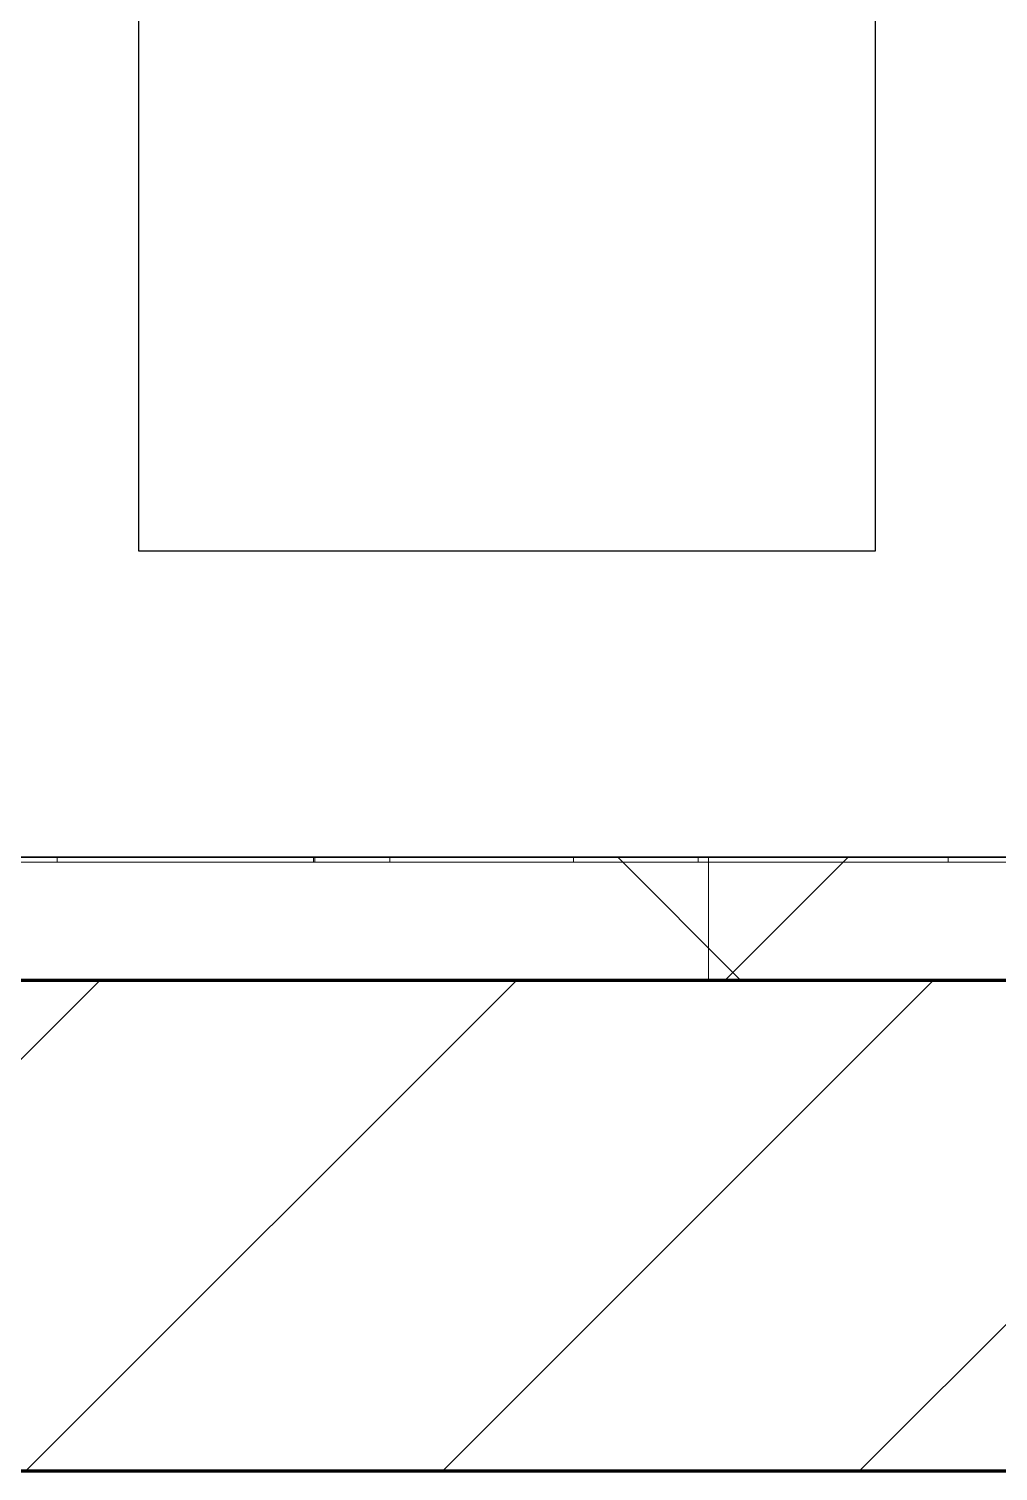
# Model space of a CAD drawing. Header units: millimetres. Extents: x -920231 to -841213, y -17301 to 22361.
# Drawn here: x -888059 to -887664, y -14416 to -13828 of the extents above; entities that cross this region are included whole.
import ezdxf
from ezdxf.xclip import XClip

# ---------------------------------------------------------------- set-up
doc = ezdxf.new("R2010")
doc.units = ezdxf.units.MM
doc.header["$XCLIPFRAME"] = 0
doc.layers.add('000 - WIPEOUT', color=250, linetype='Continuous')
doc.layers.add('A11_ALU.SOLID SHEET', color=2, linetype='Continuous')
for name, color, linetype, lineweight in [('A-GLAZ-CURT', 2, 'Continuous', 9), ('A-WALL', 5, 'Continuous', 35), ('A-WALL-FNSH', 2, 'Continuous', 35), ('A-WALL-PATT', 1, 'Continuous', 35)]:
    doc.layers.add(name, color=color, linetype=linetype, lineweight=lineweight)

# ---------------------------------------------------------------- blocks, each defined once
blk = doc.blocks.new('PPLS-PP19_Custom Tile Pattern - Custom Tile Pattern-V13-4230-01 ENLARGED MULTI-PURPOSE LEVEL - REFLECTED CEILING PLAN - SHEET 1')
at = {"layer": 'A-GLAZ-CURT'}
for p, q in [((34.85, 0), (139.22, 0)), ((34.85, -2), (34.85, 0)), ((139.22, 0), (139.22, -2)), ((170.29, 0), (245.04, 0)), ((170.29, -2), (170.29, 0)), ((195.99, 0), (213.31, 0)), ((213.31, 0), (195.99, 0)), ((230.06, 0), (300, 0)), ((245.04, 0), (245.04, -2)), ((295.8, 0), (300, 0)), ((295.8, -2), (295.8, 0)), ((300, 0), (300, -2)), ((-300, -2), (300, -2)), ((139.22, -2), (34.85, -2)), ((139.77, 0), (139.77, -2)), ((245.04, -2), (170.29, -2)), ((300, -2), (295.8, -2)), ((300, -2), (300, -50)), ((300, -50), (-300, -50))]:
    blk.add_line(p, q, dxfattribs=at)
for points, knots in [([(-126.5, 0), (-122.44, 0), (-108.71, 0), (-86.68, 0), (-63.44, 0), (-54.4, 0), (-48.53, 0), (-30.79, 0), (-18.03, 0), (8.61, 0), (15.02, 0), (22.91, 0), (31, 0), (39.04, 0), (51.19, 0), (58.74, 0), (61.34, 0), (61.45, 0)], [-5231.017328, -5231.017328, -5231.017328, -5231.017328, -4994.692869, -4542.524482, -4008.285538, -3689.699207, -3546.54457, -3315.260113, -2864.387349, -2439.246196, -2084.094819, -1956.422387, -1818.904206, -1645.594513, -1443.202566, -1228.752106, -1120.932285, -1120.932285, -1120.932285, -1120.932285]), ([(31.18, 0), (25.97, 0), (11.99, 0), (-16.92, 0), (-47.42, 0), (-65.35, 0), (-66.28, 0), (-66.31, 0)], [-4496.803627, -4496.803627, -4496.803627, -4496.803627, -4222.080604, -3745.412743, -2981.410125, -2542.574734, -2526.906796, -2526.906796, -2526.906796, -2526.906796]), ([(76.63, 0), (74.8, 0), (67.65, 0), (53.52, 0), (37, 0), (24.07, 0), (12.82, 0), (-2.9, 0), (-20.62, 0), (-32.81, 0), (-44.85, 0), (-51.43, 0), (-51.79, 0)], [-3095.572228, -3095.572228, -3095.572228, -3095.572228, -2950.589685, -2634.532728, -2313.748533, -2106.613311, -1925.670641, -1617.263037, -1290.787923, -1039.307308, -819.71621, -644.910881, -644.910881, -644.910881, -644.910881]), ([(30.82, 0), (29.27, 0), (20.14, 0), (3.54, 0), (-16.58, 0), (-34.76, 0), (-36.04, 0)], [-10462.034656, -10462.034656, -10462.034656, -10462.034656, -10363.088938, -9884.23066, -9424.652049, -9182.880979, -9182.880979, -9182.880979, -9182.880979]), ([(70.61, 0), (66.16, 0), (55.8, 0), (39.61, 0), (24.74, 0), (2.64, 0), (-17.84, 0), (-30.57, 0), (-31.82, 0), (-32, 0)], [-4647.237329, -4647.237329, -4647.237329, -4647.237329, -4326.416877, -4098.545751, -3766.694881, -3333.063701, -2994.501669, -2698.150104, -2614.070998, -2614.070998, -2614.070998, -2614.070998]), ([(-28.57, 0), (-26.93, 0), (-20.29, 0), (-11.45, 0), (2.08, 0), (13.15, 0), (21.24, 0), (24.62, 0), (24.72, 0), (24.72, 0)], [-5361.429781, -5361.429781, -5361.429781, -5361.429781, -5261.36855, -5050.479954, -4785.90057, -4596.498881, -4445.288762, -4384.376941, -4376.041937, -4376.041937, -4376.041937, -4376.041937]), ([(-15.19, 0), (-13.07, 0), (7.48, 0), (42.82, 0), (88.72, 0), (120.63, 0), (138.28, 0), (138.53, 0)], [-461.142613, -461.142613, -461.142613, -461.142613, -429.606584, -390.253598, -346.313304, -291.370682, -290.5735, -290.5735, -290.5735, -290.5735]), ([(6.97, 0), (14.73, 0), (23.42, 0), (37.44, 0), (45.92, 0), (57.76, 0), (64.47, 0), (72.74, 0), (75.22, 0), (76.03, 0), (76.21, 0)], [-1643.910458, -1643.910458, -1643.910458, -1643.910458, -1206.526904, -1089.329421, -901.315459, -753.071572, -495.328968, -421.953223, -334.951786, -290.452333, -290.452333, -290.452333, -290.452333]), ([(7.91, 0), (21.06, 0), (44.34, 0), (68.29, 0), (77.57, 0), (78.84, 0)], [-5288.269222, -5288.269222, -5288.269222, -5288.269222, -4573.028122, -4094.177415, -4009.689197, -4009.689197, -4009.689197, -4009.689197]), ([(103.09, 0), (101.08, 0), (86.31, 0), (63.34, 0), (35.84, 0), (18.55, 0), (11.55, 0), (9.01, 0)], [-375.435014, -375.435014, -375.435014, -375.435014, -369.147452, -330.153101, -307.516438, -285.83788, -269.307637, -269.307637, -269.307637, -269.307637]), ([(24.69, 0), (24.54, 0), (20.99, 0), (15.48, 0), (10.8, 0), (9.63, 0)], [-4368.572414, -4368.572414, -4368.572414, -4368.572414, -4306.476363, -4080.000647, -3772.857994, -3772.857994, -3772.857994, -3772.857994]), ([(18.16, 0), (19.15, 0), (24.25, 0), (25.66, 0), (26.12, 0)], [-5700.113719, -5700.113719, -5700.113719, -5700.113719, -5554.232259, -5302.431367, -5302.431367, -5302.431367, -5302.431367]), ([(78.52, 0), (76.95, 0), (72.29, 0), (62.26, 0), (51.85, 0), (43.81, 0), (29.53, 0), (20.67, 0), (18.85, 0), (18.16, 0)], [-7033.519254, -7033.519254, -7033.519254, -7033.519254, -6924.452779, -6738.82075, -6548.303034, -6314.283804, -6135.05769, -5972.647715, -5832.674503, -5832.674503, -5832.674503, -5832.674503]), ([(27.44, 0), (27.9, 0), (29.54, 0), (38.07, 0), (53.39, 0), (70.02, 0), (77.08, 0), (78.48, 0)], [-5037.309798, -5037.309798, -5037.309798, -5037.309798, -4887.603822, -4705.298446, -4353.683244, -3960.84581, -3844.262741, -3844.262741, -3844.262741, -3844.262741]), ([(53.18, 0), (53.06, 0), (52.22, 0), (44.99, 0), (36.46, 0), (30.82, 0)], [-622.740158, -622.740158, -622.740158, -622.740158, -566.066452, -360.610861, 0, 0, 0, 0]), ([(136.44, 0), (121.66, 0), (86.93, 0), (51.16, 0), (31.18, 0)], [-106.750556, -106.750556, -106.750556, -106.750556, -59.610984, 0, 0, 0, 0]), ([(34.85, 0), (38.34, 0), (49.1, 0), (64.26, 0), (75.1, 0), (78.79, 0)], [-133.562983, -133.562983, -133.562983, -133.562983, -118.513713, -97.899267, -87.192028, -87.192028, -87.192028, -87.192028]), ([(149.52, 0), (146.96, 0), (135.44, 0), (109.77, 0), (76.86, 0), (57.82, 0), (46.51, 0), (41.18, 0), (36.02, 0), (35.54, 0), (35.54, 0)], [-476.956044, -476.956044, -476.956044, -476.956044, -458.593899, -401.860199, -357.622665, -341.267687, -334.000314, -326.15566, -319.318397, -317.489778, -317.489778, -317.489778, -317.489778]), ([(36.29, 0), (37.77, 0), (48.82, 0), (61.25, 0), (72.62, 0), (78.8, 0)], [-314.598523, -314.598523, -314.598523, -314.598523, -305.899624, -287.17622, -263.952951, -263.952951, -263.952951, -263.952951]), ([(61.47, 0), (61.47, 0), (61.21, 0), (54.61, 0), (53.71, 0), (53.56, 0)], [-1113.311073, -1113.311073, -1113.311073, -1113.311073, -1096.402191, -891.204116, -747.28819, -747.28819, -747.28819, -747.28819]), ([(76.22, 0), (75.58, 0), (73.64, 0), (71.05, 0), (70.61, 0)], [-193.634889, -193.634889, -193.634889, -193.634889, -31.537676, 0, 0, 0, 0]), ([(114.39, 0), (114.2, 0), (112.08, 0), (105.42, 0), (92.38, 0), (86.58, 0), (80.17, 0), (78.81, 0)], [-8148.58938, -8148.58938, -8148.58938, -8148.58938, -8105.191388, -7723.759874, -7531.75727, -7135.649961, -7040.407954, -7040.407954, -7040.407954, -7040.407954]), ([(78.86, 0), (79.73, 0), (84.96, 0), (86.01, 0), (92.51, 0), (94.33, 0)], [-3833.65077, -3833.65077, -3833.65077, -3833.65077, -3759.045785, -3336.541051, -2783.776468, -2783.776468, -2783.776468, -2783.776468]), ([(79.59, 0), (87.39, 0), (103.49, 0), (116.36, 0), (128.82, 0), (129.02, 0), (129.02, 0)], [-86.423107, -86.423107, -86.423107, -86.423107, -63.759246, -39.050993, -35.895543, -35.445596, -35.445596, -35.445596, -35.445596]), ([(79.6, 0), (83.17, 0), (101.04, 0), (124.45, 0), (132.42, 0), (134.6, 0)], [-262.939312, -262.939312, -262.939312, -262.939312, -249.500363, -194.761443, -152.241002, -152.241002, -152.241002, -152.241002]), ([(94.4, 0), (94.4, 0), (94.64, 0), (99.11, 0), (108.97, 0), (120.79, 0), (139.94, 0), (163.31, 0), (185.23, 0), (193.62, 0), (194.69, 0), (194.79, 0)], [-2348.345796, -2348.345796, -2348.345796, -2348.345796, -2310.419338, -2233.599744, -2052.234781, -1843.028543, -1530.39897, -1095.004608, -529.74427, -295.064701, -265.121568, -265.121568, -265.121568, -265.121568]), ([(129.02, 0), (129, 0), (124.41, 0), (122.35, 0), (114.96, 0), (108.04, 0), (103.09, 0)], [-35.354907, -35.354907, -35.354907, -35.354907, -31.430235, -22.807238, -15.488593, 0, 0, 0, 0]), ([(149.73, 0), (147.27, 0), (142.2, 0), (134.04, 0), (126.24, 0), (118.6, 0), (114.23, 0), (111.98, 0), (105.66, 0), (105.23, 0), (105.23, 0)], [-10035.631131, -10035.631131, -10035.631131, -10035.631131, -9847.788484, -9677.714971, -9567.007022, -9453.21225, -9220.200448, -9012.77275, -8966.157302, -8929.495943, -8929.495943, -8929.495943, -8929.495943]), ([(105.26, 0), (105.52, 0), (111.01, 0), (112.65, 0), (113.59, 0)], [-8920.561005, -8920.561005, -8920.561005, -8920.561005, -8814.835624, -8577.462505, -8577.462505, -8577.462505, -8577.462505]), ([(168.37, 0), (167.68, 0), (163.77, 0), (157.57, 0), (150.65, 0)], [-543.375029, -543.375029, -543.375029, -543.375029, -530.793311, -479.701011, -479.701011, -479.701011, -479.701011]), ([(157.9, 0), (156.77, 0), (154.09, 0), (151.15, 0), (150.65, 0)], [-10292.955006, -10292.955006, -10292.955006, -10292.955006, -10098.273015, -10059.24668, -10059.24668, -10059.24668, -10059.24668]), ([(193.8, 0), (193.33, 0), (190.11, 0), (183.13, 0), (171, 0), (161.95, 0), (161.28, 0), (158.35, 0), (157.85, 0), (157.77, 0)], [-11665.349007, -11665.349007, -11665.349007, -11665.349007, -11565.880756, -11105.624034, -10839.086983, -10768.332124, -10666.779182, -10580.760289, -10550.278881, -10550.278881, -10550.278881, -10550.278881]), ([(300, 0), (286.53, 0), (254.22, 0), (207.11, 0), (177.41, 0), (159.34, 0), (158.33, 0), (158.3, 0)], [-285.253232, -285.253232, -285.253232, -285.253232, -244.693688, -187.987675, -143.776725, -129.632772, -123.352749, -123.352749, -123.352749, -123.352749]), ([(159.07, 0), (159.13, 0), (160.84, 0), (165.21, 0), (174.15, 0), (185.98, 0), (208.82, 0), (219.42, 0), (230.06, 0)], [-115.643202, -115.643202, -115.643202, -115.643202, -114.681583, -87.660824, -65.295536, -41.623857, -24.459831, 0, 0, 0, 0]), ([(215.22, 0), (214.62, 0), (210.55, 0), (203.98, 0), (187.54, 0), (175.3, 0), (169.49, 0)], [-203.825446, -203.825446, -203.825446, -203.825446, -198.527383, -184.406837, -162.427601, -142.916156, -142.916156, -142.916156, -142.916156]), ([(170.29, 0), (170.39, 0), (171.48, 0), (172.17, 0), (172.45, 0)], [-59.471458, -59.471458, -59.471458, -59.471458, -56.742688, -29.735729, -29.735729, -29.735729, -29.735729]), ([(172.07, 0), (177.66, 0), (187.87, 0), (201.08, 0), (207.47, 0), (213.96, 0), (215.11, 0)], [-255.364076, -255.364076, -255.364076, -255.364076, -237.955587, -223.92608, -215.862851, -208.75215, -208.75215, -208.75215, -208.75215]), ([(294.29, 0), (284.36, 0), (260.1, 0), (230.48, 0), (220, 0), (219.04, 0)], [-12428.295159, -12428.295159, -12428.295159, -12428.295159, -11905.454923, -11162.864862, -10859.773777, -10859.773777, -10859.773777, -10859.773777]), ([(219.84, 0), (220.8, 0), (227.72, 0), (240.28, 0), (245.04, 0)], [-10674.31991, -10674.31991, -10674.31991, -10674.31991, -10511.382485, -9932.504441, -9932.504441, -9932.504441, -9932.504441]), ([(284.78, 0), (284.83, 0), (285.23, 0), (287.47, 0), (293.59, 0), (297.76, 0), (300, 0)], [-4096.535135, -4096.535135, -4096.535135, -4096.535135, -4053.389046, -3959.664717, -3862.421465, -3746.95702, -3746.95702, -3746.95702, -3746.95702]), ([(293.8, 0), (292.5, 0), (289.87, 0), (286.68, 0), (285.79, 0)], [-4562.639287, -4562.639287, -4562.639287, -4562.639287, -4358.271401, -4213.061173, -4213.061173, -4213.061173, -4213.061173])]:
    blk.add_open_spline(points, degree=3, knots=knots, dxfattribs=at)
for points in [[(80.35, 0), (79.57, 0), (78.27, 0), (76.63, 0)], [(79.34, 0), (81.22, 0), (82.78, 0), (83.66, 0)], [(84.06, 0), (83.48, 0), (82.41, 0), (81.72, 0)], [(195.11, 0), (194.91, 0), (194.44, 0), (193.8, 0)], [(295.8, 0), (295.35, 0), (294.86, 0), (294.33, 0)], [(300, 0), (298.25, 0), (296.49, 0), (294.73, 0)]]:
    blk.add_open_spline(points, degree=3, dxfattribs=at)
blk = doc.blocks.new('PPLS-PP19_Custom Tile Pattern - Custom Tile Pattern-V14-4230-01 ENLARGED MULTI-PURPOSE LEVEL - REFLECTED CEILING PLAN - SHEET 1')
at = {"layer": 'A-GLAZ-CURT'}
for p, q in [((-300, 0), (-202.31, 0)), ((-300, -2), (-300, 0)), ((-293.07, 0), (-275.75, 0)), ((-275.75, 0), (-293.07, 0)), ((-222.32, 0), (-205, 0)), ((-205, 0), (-222.32, 0)), ((-202.31, 0), (-202.31, -2)), ((-300, -2), (300, -2)), ((-300, -50), (-300, -2)), ((-202.31, -2), (-300, -2)), ((300, -50), (-300, -50))]:
    blk.add_line(p, q, dxfattribs=at)
at = {"layer": 'A-GLAZ-CURT', "flags": 128}
for points in [[(-300, 0), (-291.7, 0), (-283.58, 0), (-275.62, 0), (-267.8, 0), (-260.12, 0), (-252.56, 0), (-245.12, 0), (-237.77, 0), (-230.5, 0), (-223.32, 0), (-216.2, 0), (-209.18, 0), (-202.31, 0)], [(-233.87, 0), (-239.91, 0), (-247.01, 0), (-254.25, 0), (-261.61, 0), (-269.09, 0), (-276.68, 0), (-284.36, 0), (-292.14, 0), (-300, 0)], [(-174.21, 0), (-178.96, 0), (-183.97, 0), (-189.27, 0), (-194.85, 0), (-200.68, 0), (-206.74, 0), (-213.02, 0), (-219.49, 0), (-226.14, 0), (-232.95, 0)]]:
    blk.add_lwpolyline(points, dxfattribs=at)
at = {"layer": 'A-GLAZ-CURT'}
for points, knots in [([(-300, 0), (-284.65, 0), (-236.57, 0), (-193.46, 0), (-166.6, 0), (-162.05, 0)], [-5323.127839, -5323.127839, -5323.127839, -5323.127839, -4502.809032, -2700.551212, -2316.502507, -2316.502507, -2316.502507, -2316.502507]), ([(-234.54, 0), (-249.75, 0), (-270.88, 0), (-294.48, 0), (-300, 0)], [-14690.671329, -14690.671329, -14690.671329, -14690.671329, -13729.592194, -13439.944408, -13439.944408, -13439.944408, -13439.944408]), ([(-137.88, 0), (-140.56, 0), (-147.66, 0), (-147.69, 0), (-158.72, 0), (-174.02, 0), (-185.59, 0), (-209.77, 0), (-232.01, 0), (-255.22, 0), (-262.59, 0), (-264.9, 0), (-265.4, 0)], [-3187.727384, -3187.727384, -3187.727384, -3187.727384, -2919.378265, -2477.344047, -2237.412286, -2029.680487, -1755.085331, -1400.429864, -858.079193, -543.655514, -208.940337, 0, 0, 0, 0]), ([(-258.6, 0), (-257.91, 0), (-254.26, 0), (-245.16, 0), (-237.25, 0), (-233.88, 0)], [-5722.54675, -5722.54675, -5722.54675, -5722.54675, -5657.471696, -5413.335975, -5229.473295, -5229.473295, -5229.473295, -5229.473295]), ([(-162.55, 0), (-167.85, 0), (-179.14, 0), (-199.46, 0), (-216.65, 0), (-231.14, 0), (-233.37, 0), (-233.94, 0)], [-2048.735886, -2048.735886, -2048.735886, -2048.735886, -1763.376603, -1422.553702, -978.033455, -846.069444, -688.827229, -688.827229, -688.827229, -688.827229]), ([(-108.4, 0), (-116.54, 0), (-146.91, 0), (-189.84, 0), (-227.13, 0), (-233.88, 0)], [-17961.803277, -17961.803277, -17961.803277, -17961.803277, -17136.203329, -15131.813646, -14704.515716, -14704.515716, -14704.515716, -14704.515716]), ([(-233.54, 0), (-229.78, 0), (-222.71, 0), (-213.1, 0), (-200.2, 0), (-185.8, 0), (-171.77, 0), (-158.7, 0), (-157.22, 0)], [-5223.264148, -5223.264148, -5223.264148, -5223.264148, -5017.494783, -4832.723979, -4666.091899, -4349.945572, -4000.813434, -3840.635403, -3840.635403, -3840.635403, -3840.635403]), ([(-233.49, 0), (-233.44, 0), (-232.38, 0), (-230.74, 0), (-225.3, 0), (-223.63, 0)], [-455.274641, -455.274641, -455.274641, -455.274641, -440.605512, -119.536984, 0, 0, 0, 0]), ([(-223.63, 0), (-219.39, 0), (-206.17, 0), (-188.58, 0), (-169.02, 0), (-152.12, 0), (-136.84, 0), (-127.33, 0), (-124.19, 0), (-123.43, 0), (-123.28, 0)], [-5463.295695, -5463.295695, -5463.295695, -5463.295695, -5161.076232, -4739.070012, -4465.409639, -4149.119819, -3839.893365, -3647.167523, -3488.92562, -3439.852845, -3439.852845, -3439.852845, -3439.852845])]:
    blk.add_open_spline(points, degree=3, knots=knots, dxfattribs=at)
blk = doc.blocks.new('*U1488')
at = {"color": 3}
blk.add_wipeout([(-212.5, 2750), (212.5, 2750), (212.5, 2450), (-212.5, 2450)], dxfattribs=at).dxf.layer = '000 - WIPEOUT'
at = {"layer": 'A11_ALU.SOLID SHEET', "color": 0, "linetype": 'ByBlock'}
blk.add_lwpolyline([(-212.5, 2450), (212.5, 2450), (212.5, 2750), (-212.5, 2750)], close=True, dxfattribs=at)
blk = doc.blocks.new('*U1512')
at = {"layer": 'A11_ALU.SOLID SHEET', "linetype": 'ByBlock', "rotation": 90}
blk.add_blockref('*U1488', (-140582, -17407.5), dxfattribs=at)

msp = doc.modelspace()

# ---------------------------------------------------------------- hatches: boundary and pattern name
at = {"layer": 'A-WALL-PATT', "lineweight": 9}
h = msp.add_hatch(dxfattribs=at)
h.set_pattern_fill('FP_3', color=256, style=0, pattern_type=2)
h.set_pattern_definition([(45, (0, 0), (-212.13203, 212.13203), []), (135, (0, 0), (-212.13203, -212.13203), [])])
h.paths.add_polyline_path([(-879822.37, -14215.78), (-879822.37, -14165.78), (-893499.12, -14165.78), (-893499.12, -14215.78), (-880748.66, -14215.78)])
h = msp.add_hatch(dxfattribs=at)
h.set_pattern_fill('FP_2', color=256, style=0, pattern_type=2)
h.set_pattern_definition([(45, (0, 0), (-84.852814, 84.852814), [])])
h.paths.add_polyline_path([(-879747.37, -14415.78), (-879747.37, -14215.78), (-897767.37, -14215.78), (-897767.37, -14415.78), (-880447.37, -14415.78)])

# ---------------------------------------------------------------- linework, layer by layer
at = {"layer": 'A-WALL', "color": 7, "lineweight": 70}
for p, q in [((-897767.37, -14215.78), (-879747.37, -14215.78)), ((-880647.37, -14415.78), (-898867.37, -14415.78))]:
    msp.add_line(p, q, dxfattribs=at)
at = {"layer": 'A-WALL-FNSH', "color": 250}
for p, q in [((-893499.12, -14165.78), (-879822.37, -14165.78)), ((-879822.37, -14215.78), (-893499.12, -14215.78))]:
    msp.add_line(p, q, dxfattribs=at)

# ---------------------------------------------------------------- block references
ref = msp.add_blockref('*U1512', (-744682.37, 3579.02))
XClip(ref).set_block_clipping_path([(-170955.001718735, -20880.0077451951), (-101425.4223389953, 14393.0014498747)])
at = {"layer": 'A-GLAZ-CURT'}
for name, p in [('PPLS-PP19_Custom Tile Pattern - Custom Tile Pattern-V13-4230-01 ENLARGED MULTI-PURPOSE LEVEL - REFLECTED CEILING PLAN - SHEET 1', (-888082.37, -14165.78)), ('PPLS-PP19_Custom Tile Pattern - Custom Tile Pattern-V14-4230-01 ENLARGED MULTI-PURPOSE LEVEL - REFLECTED CEILING PLAN - SHEET 1', (-887482.37, -14165.78))]:
    msp.add_blockref(name, p, dxfattribs=at)

doc.saveas('drawing.dxf')
